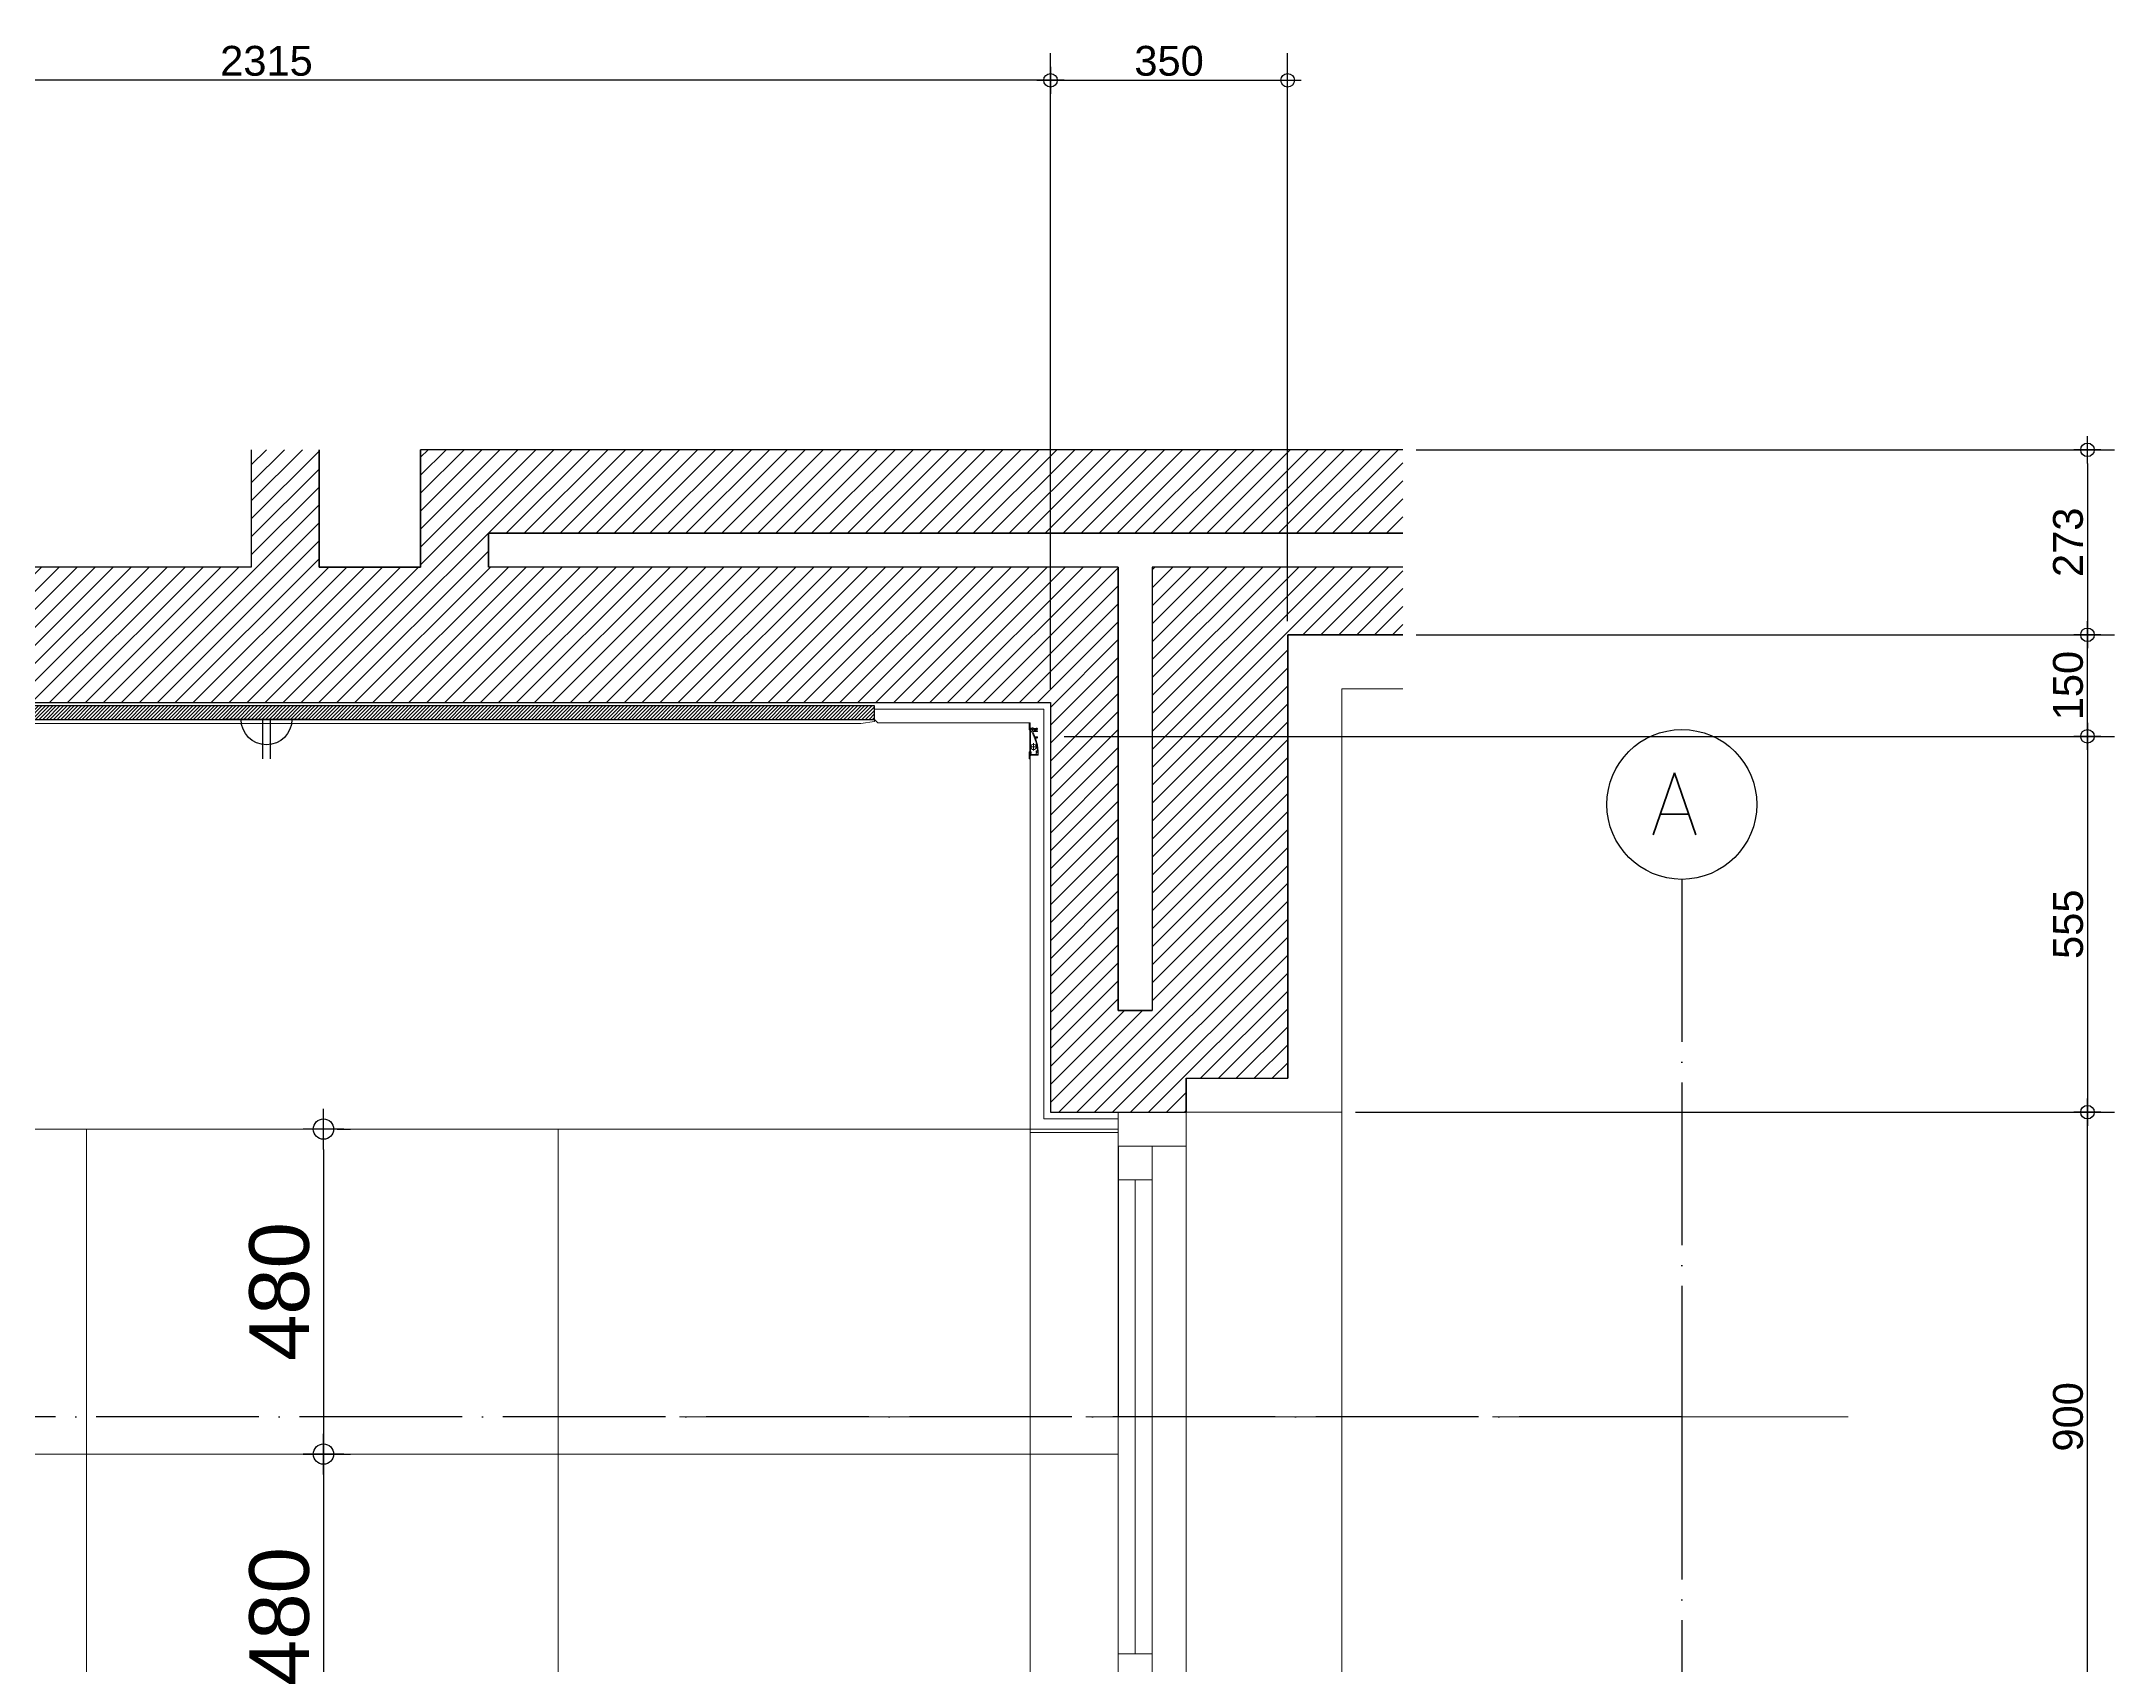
# Model space of a CAD drawing. Header units: inches. Extents: x 258415 to 640093, y 441672 to 945769.
# Drawn here: x 329600 to 332661, y 470292 to 472690 of the extents above; entities that cross this region are included whole.
import ezdxf

# ---------------------------------------------------------------- set-up
doc = ezdxf.new("R2010")
doc.units = ezdxf.units.IN
doc.header["$MEASUREMENT"] = 0
for name, pattern in [('ACAD_ISO04W100', [30, 24, -3, 0, -3]), ('CENTERX2', [4, 2.5, -0.5, 0.5, -0.5]), ('HIDDEN', [0.375, 0.25, -0.125])]:
    doc.linetypes.add(name, pattern=pattern)
for name, color, linetype in [('A-DIMESNION-1', 7, 'Continuous'), ('CQ centerline', 8, 'Continuous'), ('CQ Grg Gypsum', 41, 'Continuous'), ('CQ SPOT DETAIL DIMENSION', 9, 'Continuous'), ('CQ Wall plan', 3, 'Continuous'), ('CQ Wood Section', 60, 'Continuous'), ('ELECTRICAL', 10, 'Continuous'), ('grab bar', 7, 'Continuous'), ('Layer1', 1, 'Continuous'), ('LIGHT', 130, 'Continuous'), ('xref grd floor$2$CQ Wall hatch_CHB', 8, 'Continuous')]:
    doc.layers.add(name, color=color, linetype=linetype)
for name, color, linetype, lineweight in [('A-GLAZ', 134, 'Continuous', 18), ('CQ lighting plan', 7, 'Continuous', 0), ('CQ Marble', 6, 'Continuous', 0), ('CQ Mirror-Glass', 4, 'Continuous', 0), ('CQ plan and elev dimension', 252, 'Continuous', 35), ('CQ wooh hatch', 8, 'HIDDEN', 18), ('xref grd floor$0$A-WALL-TILE', 8, 'Continuous', 9)]:
    doc.layers.add(name, color=color, linetype=linetype, lineweight=lineweight)
doc.styles.get("Standard").update_dxf_attribs({"font": 'arial.ttf'})
doc.styles.add('STYL-CONCEPT', font='romans.shx')
doc.dimstyles.new('CQ Anno', dxfattribs={"dimscale": 40, "dimtxt": 2.2, "dimasz": 0.75, "dimexe": 1, "dimexo": 0.5, "dimgap": 0.5, "dimtad": 1, "dimrnd": 1, "dimdsep": 46, "dimtxsty": 'Standard', "dimblk": 'x-04-bw-gf-dim-50$0$DIM12', "dimcen": 0.0025, "dimdle": 0.5, "dimclrd": 8, "dimclre": 8, "dimclrt": 2, "dimazin": 2, "dimtfac": 1, "dimtix": 1, "dimtmove": 1, "dimatfit": 0, "dimfxl": 50, "dimtolj": 1, "dimtzin": 0, "dimlwd": -1, "dimarcsym": 1})

# ---------------------------------------------------------------- blocks, each defined once
blk = doc.blocks.new('ff-12 wall plan')
at = {"layer": 'xref grd floor$2$CQ Wall hatch_CHB'}
h = blk.add_hatch(dxfattribs=at)
h.set_pattern_fill('ANSI31,_O', color=8, scale=149.9999999999999)
h.set_pattern_definition([(45, (0, 0), (-13.25825214724776, 13.25825214724776), [])])
h.paths.add_polyline_path([(312955.4133405845, 471814.0932736812), (312955.4133405845, 471914.0942156951), (312585.4358877021, 471914.0942156953), (312585.4358877013, 471259.093990747), (312535.4358877023, 471259.0939907471), (312535.435911047, 471914.0942342794), (311605.4358853563, 471914.0942342795), (311605.4358872794, 471964.0942674257), (312955.4133405844, 471964.0942155048), (312955.4133405845, 472087.2704699613), (311505.4358853564, 472087.2704699612), (311505.4358853565, 471914.0937517811), (311355.4358853562, 471914.0937517806), (311355.4358853562, 472087.2704699612), (311255.4358853563, 472087.2704699612), (311255.4358791843, 471914.0942799), (309755.435885912, 471914.0943333614), (309755.435885912, 472087.2704699613), (309655.4358859119, 472087.2704699613), (309655.4358859119, 471914.0943369254), (308955.435885912, 471914.0937512308), (308955.4358859118, 472087.2704699613), (308755.4358859118, 472087.2704699612), (308755.4358858778, 470864.0942289773), (308955.4358859039, 470864.0942289772), (308955.4358859117, 471714.0922848401), (312435.4358877018, 471714.0922832547), (312435.435887702, 471109.0939907472), (312635.4525025151, 471109.0939907471), (312635.4525025152, 471159.0939907472), (312785.435887702, 471159.0939907471), (312785.435887702, 471814.0932736812)])
at = {"layer": 'A-GLAZ'}
for p, q in [((312585.4358858801, 471009.0939906851, -6.68060118483528e-06), (312535.4358858795, 471009.0939907006, -6.680478909656244e-06)), ((312560.4859836269, 471009.0939906934, -4.870855972453522e-06), (312560.4528005882, 470309.093990771, -6.187575819196926e-06)), ((312585.4528005884, 470309.0939907636, -6.187636956786444e-06), (312535.4528005882, 470309.0939907792, -6.187514681607409e-06))]:
    blk.add_line(p, q, dxfattribs=at)
for points, elevation in [([(312635.4525025152, 471109.093990748), (312535.4358876743, 471109.0939907476), (312535.4358876938, 470209.0939907469), (312635.452502535, 470209.0939907476)], -6.680963221490046e-06), ([(312635.4358877178, 471109.093990748), (312535.4358877019, 471109.0939907472), (312535.4358877027, 471059.0939907162), (312635.4358877186, 471059.0939907169)], -6.680708477465074e-06), ([(312585.4859836421, 471059.0939906857), (312535.4691173158, 471059.0939906854), (312535.4358877011, 470259.0939907473), (312585.4527540276, 470259.0939907474)], -6.680825964373489e-06)]:
    blk.add_lwpolyline(points, close=True, dxfattribs=dict(at, elevation=elevation))
at = {"layer": 'CQ centerline', "linetype": 'CENTERX2', "lineweight": 0, "ltscale": 150}
blk.add_line((313612.6502106964, 470659.0939907478, -6.680963221490046e-06), (311880.043754785, 470659.0939907478, -6.680963221490046e-06), dxfattribs=at)
at = {"layer": 'CQ Wall plan'}
for p, q in [((311255.4358853563, 472087.2704699612, -6.677025588355383e-06), (311255.4358853563, 471914.0942799, -6.67707748078275e-06)), ((312955.4133405845, 471964.0942155047, -6.806521488500495e-06), (311605.4358853564, 471964.0942674257, -6.677918424487151e-06)), ((311605.4358853563, 471964.0942674258, -6.677918424487151e-06), (311605.4358853564, 471914.0942674255, -6.677933407039704e-06)), ((311255.4358853564, 471914.0942799, -6.67707748078275e-06), (309755.435885912, 471914.0943333614, -6.673409225397168e-06)), ((312535.4358877021, 471914.0942342795, -6.680207725385344e-06), (311605.4358853563, 471914.0942674257, -6.677933407039704e-06)), ((312535.4358877021, 471914.0942342795, -6.680207725385344e-06), (312535.4358877021, 471259.0939907471, -6.680403996896754e-06)), ((312585.435887702, 471914.0942319778, -6.680330000565064e-06), (312585.4358877021, 471259.0939907471, -6.680526272075784e-06)), ((312955.4133405845, 471914.0942163646, -6.771664568486191e-06), (312585.435887702, 471914.0942319778, -6.680330000565064e-06)), ((312785.4358877019, 471814.0942673878, -6.680849066375681e-06), (312785.4358877021, 471159.0939907471, -6.681045337897012e-06)), ((312955.4133405845, 471814.0942080985, -6.681264746863095e-06), (312785.435887702, 471814.0942227707, -6.68084906638905e-06)), ((312785.4358856977, 471814.0932736813, -6.827500900271915e-06), (312955.4133405845, 471814.0932736815, -6.827916580746465e-06)), ((312435.4358877018, 471714.0942835006, -6.680023105222742e-06), (312435.435887702, 471109.093990747, -6.680204394196349e-06)), ((312535.4358877023, 471259.0939907471, -6.680403996896754e-06), (312585.4358877021, 471259.0939907471, -6.680526272075784e-06)), ((312635.4358877018, 471159.0939907472, -6.680678512359919e-06), (312635.4358877019, 471109.0939907471, -6.680693494912471e-06)), ((312635.4358877018, 471159.0939907472, -6.680678512359919e-06), (312785.435887702, 471159.0939907471, -6.681045337897012e-06)), ((312435.435887702, 471109.0939907472, -6.680204394196349e-06), (312635.4358877019, 471109.0939907471, -6.680693494912471e-06))]:
    blk.add_line(p, q, dxfattribs=at)
for points, elevation in [([(311255.4358853563, 472087.2704699612), (311255.4358791843, 471914.0942799), (309755.435885912, 471914.0943333614), (309755.435885912, 472087.2704699613)], -6.681258587563839e-06), ([(311355.4358853562, 472087.2704699612), (311355.4358853562, 471914.0937517806), (311505.4358853565, 471914.0937517806), (311505.4358853565, 472087.2704699612)], -6.677636964250536e-06), ([(312955.4133405845, 472087.2704699612), (311505.4358853564, 472087.2704699612), (311505.4358853565, 471914.0937517811), (311355.4358853562, 471914.0937517806), (311355.4358853562, 472087.2704699612)], -6.681258587563839e-06), ([(312955.4133405845, 471914.0942156952), (312585.4358877021, 471914.0942156953), (312585.4358877013, 471259.093990747), (312535.4358877023, 471259.0939907471), (312535.435911047, 471914.0942342794), (311605.4358853563, 471914.0942342795), (311605.4358872794, 471964.0942674257), (312955.4133405845, 471964.0942155048)], -6.681258587563839e-06), ([(310120.4359436043, 471714.0922843094), (312435.4358877018, 471714.0922832547), (312435.435887702, 471109.0939907472), (312635.4525025151, 471109.0939907471), (312635.4525025152, 471159.0939907472), (312785.435887702, 471159.0939907471), (312785.435887702, 471814.0932736812), (312955.4133405845, 471814.0932736812)], -6.681258587563839e-06)]:
    blk.add_lwpolyline(points, dxfattribs=dict(at, elevation=elevation))
at = {"layer": 'xref grd floor$0$A-WALL-TILE'}
for p, q in [((312865.435887702, 471734.0932736813, -6.68106867904385e-06), (312865.4358877023, 469454.0942296784, -6.681751883154096e-06)), ((312865.435887702, 471734.0932736813, -6.68106867904385e-06), (312955.4133405845, 471734.0932736815, -6.712706239491733e-06)), ((312635.4358877018, 471109.0939907471, -6.680693494912471e-06), (312865.4358877021, 471109.0939907471, -6.681255960736013e-06))]:
    blk.add_line(p, q, dxfattribs=at)
blk = doc.blocks.new('ff-12 section line')
at = {"layer": 'Layer1', "linetype": 'ACAD_ISO04W100', "ltscale": 10}
for p, q in [((303553.9087405421, 469676.3150587284, -0.0005141188175031713), (303553.9087405423, 468882.5180740525, -1.089254232534787e-05)), ((303553.9087405422, 468882.5180740571, -1.089254232471101e-05), (298223.1545846518, 468882.5180741245, -1.089254232494024e-05)), ((303553.9087405422, 468882.5180740514, -1.089254232469188e-05), (303553.9087405422, 468088.7210893752, 0.0004923337328531313))]:
    blk.add_line(p, q, dxfattribs=at)
at = {"layer": 'Layer1'}
blk.add_circle((303553.9087405421, 469786.9493254305, -0.0005141188175030827), 110.6342667023192, dxfattribs=at)
at = {"layer": 'Layer1', "style": 'STYL-CONCEPT'}
blk.add_text('A', height=91.39421875169002, dxfattribs=at).set_placement((303507.8332899099, 469742.285628472, -0.0005141188175030827))
blk = doc.blocks.new('ff-12 marble')
at = {"layer": 'CQ Marble'}
for p, q in [((312175.4358877018, 471704.0925073653, -6.681258587563839e-06), (312175.4358877018, 471689.0925073653, -6.681258587563839e-06)), ((312175.4358877018, 471689.0925073653, -6.681258587563839e-06), (312180.4358877018, 471684.0925073653, -6.681258587563839e-06)), ((312535.4358876743, 471099.0939907472, -6.681258587563839e-06), (312535.4358876743, 471079.0939907472, -6.681258587563839e-06)), ((312405.4358877016, 471079.0939907472, -6.681258587563839e-06), (312405.4358877019, 470239.0939907472, -6.680718630500284e-06))]:
    blk.add_line(p, q, dxfattribs=at)
at = {"layer": 'CQ Marble', "elevation": -6.681258587563839e-06}
for points in [[(312175.4358877018, 471704.0925073653), (312425.4358877018, 471704.0922918743), (312425.4358877016, 471099.0939907472), (312535.4358876743, 471099.0939907472)], [(312180.4358920116, 471684.0925030555), (312405.4358877018, 471684.0923091136), (312405.4358877016, 471079.0939907472), (312535.4358876743, 471079.0939907472)]]:
    blk.add_lwpolyline(points, dxfattribs=at)
blk = doc.blocks.new('atenalux street W1')
at = {"layer": 'LIGHT'}
h = blk.add_hatch(color=256, dxfattribs=at)
h.dxf.hatch_style = 1
edge = h.paths.add_edge_path()
edge.add_line((189311.544361494, -45178.70249296247), (189311.544361494, -45177.78030837011))
edge.add_line((189311.544361494, -45177.78030837011), (189310.5216382604, -45177.76164346467))
edge.add_arc((189310.570096797, -45177.16644036571), 0.5971724698803613, 94.65447739648891, 265.3455226035111, ccw=False)
edge.add_line((189310.5216382604, -45176.57123726674), (189311.544361494, -45176.57123726674))
edge.add_arc((189346.3096220456, -45230.52713333402), 64.18615163446958, 93.40311122150018, 122.79479146538421, ccw=False)
edge.add_line((189342.4994949228, -45166.45416717082), (189342.4994949228, -45168.08423558809))
edge.add_line((189342.4994949228, -45168.08423558809), (189344.0140486006, -45168.08423558809))
edge.add_line((189344.0140486006, -45168.08423558809), (189344.0140486006, -45166.87378189909))
edge.add_line((189344.0140486006, -45166.87378189909), (189345.2498391743, -45166.87378189909))
edge.add_line((189345.2498391743, -45166.87378189909), (189345.2498391743, -45168.08423558809))
edge.add_line((189345.2498391743, -45168.08423558809), (189347.2498391744, -45168.08423558804))
edge.add_line((189347.2498391744, -45168.08423558804), (189347.2498391744, -45166.87378189909))
edge.add_line((189347.2498391744, -45166.87378189909), (189348.1386771973, -45166.87378189909))
edge.add_line((189348.1386771973, -45166.87378189909), (189348.1386771973, -45177.09661979308))
edge.add_arc((189347.2935100805, -45177.09661979308), 0.8451671167567838, -180, 0, ccw=False)
edge.add_line((189346.4483429638, -45177.09661979308), (189346.4483429638, -45175.40640890249))
edge.add_line((189346.4483429638, -45175.40640890249), (189343.8187368719, -45175.40640890249))
edge.add_line((189343.8187368719, -45175.40640890249), (189343.818736872, -45176.57123726674))
edge.add_line((189343.818736872, -45176.57123726674), (189344.8414601055, -45176.57123726674))
edge.add_arc((189344.7972173665, -45177.16644036571), 0.596845163316831, -85.74889826573792, 85.74889826573792, ccw=False)
edge.add_line((189344.8414601055, -45177.76164346467), (189343.8187368719, -45177.76164346467))
edge.add_line((189343.8187368719, -45177.76164346467), (189343.8187368719, -45178.70249296247))
edge.add_line((189343.8187368719, -45178.70249296247), (189354.1815491829, -45178.70249296244))
edge.add_line((189354.1815491829, -45178.70249296244), (189354.1815491829, -45176.8947622962))
edge.add_line((189354.1815491829, -45176.8947622962), (189349.7544378615, -45176.89476229623))
edge.add_arc((189349.8646449506, -45176.2487326448), 0.6553624287413357, 180.7626765499996, 260.31902611595547, ccw=False)
edge.add_line((189349.2093405823, -45176.25745605864), (189349.2093405823, -45165.20249296246))
edge.add_line((189349.2093405823, -45165.20249296246), (189342.9913253668, -45165.20249296246))
edge.add_arc((189348.1008278033, -45237.0413021186), 72.02028544876345, 94.06828525702979, 108.6456811655841)
edge.add_arc((189322.2692895201, -45157.21580451013), 11.92015417419807, 274.75657119411545, 283.6131212538516, ccw=False)
edge.add_arc((189323.2460358859, -45168.43080352077), 0.664205240283495, 103.9858648051, 271.0095475196818, ccw=False)
edge.add_arc((189322.9148293984, -45167.07218293211), 0.7342194272356116, 283.4421902823797, 436.5578097176204)
edge.add_line((189323.0855090958, -45166.35807747196), (189321.8053294926, -45166.35807747196))
edge.add_line((189321.8053294926, -45166.35807747196), (189321.7185538104, -45170.01110056326))
edge.add_arc((189349.0640864349, -45240.60192101306), 75.70232550121848, 111.1754141484294, 117.0489561995768)
edge.add_arc((189314.5290669177, -45172.79738259274), 0.3979560864587856, 182.0035554219123, 285.93566567143563, ccw=False)
edge.add_line((189314.131354118, -45172.81129573949), (189314.131354118, -45166.21567115559))
edge.add_line((189314.131354118, -45166.21567115559), (189312.9221969616, -45166.21567115559))
edge.add_line((189312.9221969616, -45166.21567115559), (189312.9221969617, -45173.39474686085))
edge.add_line((189312.9221969617, -45173.39474686085), (189311.744999906, -45173.39474686082))
edge.add_arc((189311.7645455358, -45172.43558165922), 0.9593643289220275, 176.0124862120145, 268.8326024350229, ccw=False)
edge.add_line((189310.8075036089, -45172.36886834887), (189310.8075036088, -45171.33398759527))
edge.add_line((189310.8075036088, -45171.33398759527), (189311.3075036087, -45171.33398759527))
edge.add_line((189311.3075036087, -45171.33398759527), (189311.3075036087, -45170.83398759528))
edge.add_line((189311.3075036087, -45170.83398759528), (189310.8075036088, -45170.83398759528))
edge.add_line((189310.8075036088, -45170.83398759528), (189310.8075036088, -45170.33398759528))
edge.add_line((189310.8075036088, -45170.33398759528), (189311.3075036087, -45170.33398759528))
edge.add_line((189311.3075036087, -45170.33398759528), (189311.3075036087, -45169.8339875953))
edge.add_line((189311.3075036087, -45169.8339875953), (189310.8075036088, -45169.8339875953))
edge.add_line((189310.8075036088, -45169.8339875953), (189310.8075036088, -45169.3339875953))
edge.add_line((189310.8075036088, -45169.3339875953), (189311.3075036087, -45169.3339875953))
edge.add_line((189311.3075036087, -45169.3339875953), (189311.3075036087, -45168.83398759528))
edge.add_line((189311.3075036087, -45168.83398759528), (189310.8075036088, -45168.83398759528))
edge.add_line((189310.8075036088, -45168.83398759528), (189310.8075036088, -45168.33398759528))
edge.add_line((189310.8075036088, -45168.33398759528), (189311.3075036087, -45168.33398759528))
edge.add_line((189311.3075036087, -45168.33398759528), (189311.3075036087, -45167.83398759528))
edge.add_line((189311.3075036087, -45167.83398759528), (189310.8075036088, -45167.83398759528))
edge.add_line((189310.8075036088, -45167.83398759528), (189310.9442218188, -45166.21567115559))
edge.add_line((189310.9442218188, -45166.21567115559), (189309.7492691518, -45166.21567115559))
edge.add_line((189309.7492691518, -45166.21567115559), (189309.7492691518, -45166.79359193459))
edge.add_arc((189309.7600148737, -45167.40322789511), 0.6097306576607903, 91.00981700818687, 185.0814664245991)
edge.add_arc((189309.7121701708, -45167.45337831057), 0.5595028506178757, 180.3947439302755, 273.8019032641388)
edge.add_line((189309.7492691518, -45168.01164984435), (189309.7492691518, -45172.36886834887))
edge.add_line((189309.7492691518, -45172.36886834887), (189308.6075833197, -45172.36886834887))
edge.add_line((189308.6075833197, -45172.36886834887), (189308.6075833197, -45173.99064125259))
edge.add_line((189308.6075833197, -45173.99064125259), (189310.3813689281, -45173.99064125259))
edge.add_arc((189310.3813689281, -45174.62144593061), 0.6308046780177392, -90, 90, ccw=False)
edge.add_line((189310.3813689281, -45175.25225060863), (189308.8632641281, -45175.25225060863))
edge.add_line((189308.8632641281, -45175.25225060863), (189308.8632641281, -45176.89476229623))
edge.add_line((189308.8632641281, -45176.89476229623), (189301.1815491829, -45176.89476229622))
edge.add_line((189301.1815491829, -45176.89476229622), (189301.181549183, -45178.70249296247))
edge.add_line((189301.181549183, -45178.70249296247), (189311.544361494, -45178.70249296247))
at = {"layer": 'LIGHT', "lineweight": 0}
for p, q in [((189336.7727299246, -45166.71541723591), (189336.7727299246, -45177.41334989107)), ((189342.1507008898, -45172.09338820106), (189331.4527682346, -45172.09338820106))]:
    blk.add_line(p, q, dxfattribs=at)
blk.add_lwpolyline([(189311.544361494, -45178.70249296247), (189311.544361494, -45177.78030837011), (189310.5216382604, -45177.76164346467, -0.9218936095416584), (189310.5216382604, -45176.57123726674), (189311.544361494, -45176.57123726674, -0.1289531336027979), (189342.4994949228, -45166.45416717082), (189342.4994949228, -45168.08423558809), (189344.0140486006, -45168.08423558809), (189344.0140486006, -45166.87378189909), (189345.2498391743, -45166.87378189909), (189345.2498391743, -45168.08423558809), (189347.2498391744, -45168.08423558804), (189347.2498391744, -45166.87378189909), (189348.1386771973, -45166.87378189909), (189348.1386771973, -45177.09661979308, -1), (189346.4483429638, -45177.09661979308), (189346.4483429638, -45175.40640890249), (189343.8187368719, -45175.40640890249), (189343.818736872, -45176.57123726674), (189344.8414601055, -45176.57123726674, -0.9284266584803949), (189344.8414601055, -45177.76164346467), (189343.8187368719, -45177.76164346467), (189343.8187368719, -45178.70249296247), (189354.1815491829, -45178.70249296244), (189354.1815491829, -45176.8947622962), (189349.7544378615, -45176.89476229623, -0.3617795423175579), (189349.2093405823, -45176.25745605864), (189349.2093405823, -45165.20249296246), (189342.9913253668, -45165.20249296246, 0.0636918047558478), (189325.0748729697, -45168.80108728805, -0.0386632376615566), (189323.257738529, -45169.09490565852, -0.8927197955759222), (189323.0855090958, -45167.78628839226, 0.7891547695146983), (189323.0855090958, -45166.35807747196), (189321.8053294926, -45166.35807747196), (189321.7185538104, -45170.01110056326, 0.0256337742430223), (189314.6383288787, -45173.18004546086, -0.4873659497000562), (189314.131354118, -45172.81129573949), (189314.131354118, -45166.21567115559), (189312.9221969616, -45166.21567115559), (189312.9221969617, -45173.39474686085), (189311.744999906, -45173.39474686082, -0.4287044488086413), (189310.8075036089, -45172.36886834887), (189310.8075036088, -45171.33398759527), (189311.3075036087, -45171.33398759527), (189311.3075036087, -45170.83398759528), (189310.8075036088, -45170.83398759528), (189310.8075036088, -45170.33398759528), (189311.3075036087, -45170.33398759528), (189311.3075036087, -45169.8339875953), (189310.8075036088, -45169.8339875953), (189310.8075036088, -45169.3339875953), (189311.3075036087, -45169.3339875953), (189311.3075036087, -45168.83398759528), (189310.8075036088, -45168.83398759528), (189310.8075036088, -45168.33398759528), (189311.3075036087, -45168.33398759528), (189311.3075036087, -45167.83398759528), (189310.8075036088, -45167.83398759528), (189310.9442218188, -45166.21567115559), (189309.7492691518, -45166.21567115559), (189309.7492691518, -45166.79359193459, 0.4351841613803261), (189309.1526805989, -45167.45723302045, 0.4317400117479343), (189309.7492691518, -45168.01164984435), (189309.7492691518, -45172.36886834887), (189308.6075833197, -45172.36886834887), (189308.6075833197, -45173.99064125259), (189310.3813689281, -45173.99064125259, -0.9999999999999998), (189310.3813689281, -45175.25225060863), (189308.8632641281, -45175.25225060863), (189308.8632641281, -45176.89476229623), (189301.1815491829, -45176.89476229622), (189301.181549183, -45178.70249296247), (189311.544361494, -45178.70249296247)], format="xyb", dxfattribs=at)
blk.add_lwpolyline([(189310.7577878961, -45176.7779338134), (189344.6053104699, -45176.7779338134), (189344.6053104699, -45177.76164346467), (189310.7577878961, -45177.76164346467)], close=True, dxfattribs=at)
blk.add_circle((189336.7727299246, -45172.06438356351), 4, dxfattribs=at)
blk = doc.blocks.new('2 gong outlet')
at = {"layer": 'ELECTRICAL'}
for p, q in [((-27969.8978830835, 39017.18083307258), (-27969.8978830835, 39133.47163019467)), ((-27946.54538481263, 39017.18083307258), (-27946.54538481263, 39133.47163019467)), ((-27832.77863966295, 39017.18083307258), (-28082.77863966295, 39017.18083307258))]:
    blk.add_line(p, q, dxfattribs=at)
blk.add_arc((-27957.77863966296, 39017.18083307258), 75, 0, 180, dxfattribs=at)
blk = doc.blocks.new('vanity mirror ff-12')
at = {"layer": 'CQ wooh hatch', "linetype": 'ByBlock'}
h = blk.add_hatch(dxfattribs=at)
h.set_pattern_fill('ANSI31', color=256, scale=30, angle=-180)
h.set_pattern_definition([(225, (-192844.6069241861, 907538.2089795426), (2.651650429449553, -2.651650429449554), [])])
h.paths.add_polyline_path([(312175.4358877018, 471689.0925073654), (312175.4358877018, 471709.0925073655), (310380.4359414254, 471709.0925073656), (310380.4359414254, 471689.0925073654)])
at = {"layer": 'CQ Mirror-Glass', "elevation": -6.681258587563839e-06}
blk.add_lwpolyline([(311549.5650922137, 471683.0925073654), (312155.4135128601, 471683.0925073654, 0.037239687188083), (312155.4580149958, 471683.0958264595), (312175.4358877018, 471686.0925073653), (312175.4358877018, 471689.0925073654), (311549.5650922137, 471689.0925073654), (310380.3714226058, 471689.0925073655), (310380.3714226058, 471686.0925073654), (310400.3492953116, 471683.0958264595, 0.037239687188083), (310400.3937974473, 471683.0925073655)], format="xyb", close=True, dxfattribs=at)
at = {"layer": 'CQ Wood Section', "elevation": -6.681258587563839e-06}
blk.add_lwpolyline([(312175.4358877018, 471689.0925073654), (312175.4358877018, 471709.0925073655), (310380.3632658736, 471709.0925073656), (310380.3632658736, 471689.0925073652)], close=True, dxfattribs=at)
blk = doc.blocks.new('x-04-bw-gf-dim-50$0$DIM12')
at = {"color": 8}
blk.add_line((-0.9999999999999998, 0), (0.9999999999999999, -4.440892098500626e-16), dxfattribs=at)
blk.add_line((0, -1), (0, 0.9999999999999996))
blk.add_circle((0, -2.220446049250313e-16), 0.5)
blk = doc.blocks.new('*D1078')
at = {"layer": 'A-DIMESNION-1', "color": 8, "lineweight": -2, "ltscale": 0.05, "transparency": 16777216}
for p, q in [((328774.8430662283, 471734.0920808425), (328774.8430662283, 472672.9997965331)), ((331089.8430103257, 471734.0920797878), (331089.8430103257, 472672.9997965331))]:
    blk.add_line(p, q, dxfattribs=at)
at = {"layer": 'A-DIMESNION-1', "color": 8, "ltscale": 0.05, "transparency": 16777216}
blk.add_line((331069.8430103257, 472632.9997965331), (328794.8430662283, 472632.9997965331), dxfattribs=at)
at = {"layer": 'Defpoints', "color": 0, "linetype": 'Continuous', "ltscale": 0.05, "transparency": 16777216}
for p in [(328774.8430662283, 472632.9997965331), (328774.8430662283, 471714.0920808425, -6.680982595342309e-06), (331089.8430103257, 471714.0920797878, -6.680982595342309e-06)]:
    blk.add_point(p, dxfattribs=at)
at = {"layer": 'A-DIMESNION-1', "color": 8, "linetype": 'Continuous', "ltscale": 0.05, "transparency": 16777216, "xscale": 20, "yscale": 20, "zscale": 20, "rotation": 180}
blk.add_blockref('x-04-bw-gf-dim-50$0$DIM12', (328774.8430662283, 472632.9997965331), dxfattribs=at)
at = {"layer": 'A-DIMESNION-1', "color": 8, "linetype": 'Continuous', "ltscale": 0.05, "transparency": 16777216, "xscale": 20, "yscale": 20, "zscale": 20}
blk.add_blockref('x-04-bw-gf-dim-50$0$DIM12', (331089.8430103257, 472632.9997965331), dxfattribs=at)
at = {"layer": 'A-DIMESNION-1', "color": 2, "linetype": 'Continuous', "ltscale": 0.05, "transparency": 16777216, "insert": (329932.343038277, 472661.4800148141), "char_height": 44, "attachment_point": 5}
blk.add_mtext('\\A1;2315', dxfattribs=at)
blk = doc.blocks.new('*D1088')
at = {"layer": 'A-DIMESNION-1', "color": 8, "lineweight": -2, "ltscale": 0.05, "transparency": 16777216}
for p, q in [((331089.8430103257, 471734.0920797878), (331089.8430103257, 472672.9997965331)), ((331439.8430083217, 471834.0930702144), (331439.8430083217, 472672.9997965331))]:
    blk.add_line(p, q, dxfattribs=at)
at = {"layer": 'A-DIMESNION-1', "color": 8, "ltscale": 0.05, "transparency": 16777216}
blk.add_line((331109.8430103257, 472632.9997965331), (331419.8430083217, 472632.9997965331), dxfattribs=at)
at = {"layer": 'Defpoints', "color": 0, "linetype": 'Continuous', "ltscale": 0.05, "transparency": 16777216}
for p in [(331439.8430083217, 472632.9997965331), (331439.8430083217, 471814.0930702144, -6.827224908050386e-06), (331089.8430103257, 471714.0920797878, -6.680982595342309e-06)]:
    blk.add_point(p, dxfattribs=at)
at = {"layer": 'A-DIMESNION-1', "color": 8, "linetype": 'Continuous', "ltscale": 0.05, "transparency": 16777216, "xscale": 20, "yscale": 20, "zscale": 20, "rotation": 180}
blk.add_blockref('x-04-bw-gf-dim-50$0$DIM12', (331089.8430103257, 472632.9997965331), dxfattribs=at)
at = {"layer": 'A-DIMESNION-1', "color": 8, "linetype": 'Continuous', "ltscale": 0.05, "transparency": 16777216, "xscale": 20, "yscale": 20, "zscale": 20}
blk.add_blockref('x-04-bw-gf-dim-50$0$DIM12', (331439.8430083217, 472632.9997965331), dxfattribs=at)
at = {"layer": 'A-DIMESNION-1', "color": 2, "linetype": 'Continuous', "ltscale": 0.05, "transparency": 16777216, "insert": (331264.8430093237, 472661.4800148141), "char_height": 44, "attachment_point": 5}
blk.add_mtext('\\A1;350', dxfattribs=at)
blk = doc.blocks.new('*D1093')
at = {"layer": 'A-DIMESNION-1', "color": 8, "lineweight": -2, "ltscale": 0.05, "transparency": 16777216}
for p, q in [((331629.8204632086, 472087.2702664945), (332660.5893911467, 472087.2702664945)), ((331629.8204396283, 471814.0940046318), (332660.5893911467, 471814.0940046318))]:
    blk.add_line(p, q, dxfattribs=at)
at = {"layer": 'A-DIMESNION-1', "color": 8, "ltscale": 0.05, "transparency": 16777216}
blk.add_line((332620.5893911467, 472067.2702664945), (332620.5893911467, 471834.0940046318), dxfattribs=at)
at = {"layer": 'Defpoints', "color": 0, "linetype": 'Continuous', "ltscale": 0.05, "transparency": 16777216}
for p in [(331609.8204632086, 472087.2702664945, -6.680982595342309e-06), (331609.8204396283, 471814.0940046318, -6.680988754583899e-06), (332620.5893911467, 471814.0940046318)]:
    blk.add_point(p, dxfattribs=at)
at = {"layer": 'A-DIMESNION-1', "color": 8, "linetype": 'Continuous', "ltscale": 0.05, "transparency": 16777216, "xscale": 20, "yscale": 20, "zscale": 20}
for p, rotation in [((332620.5893911467, 472087.2702664945), 90), ((332620.5893911467, 471814.0940046318), 270)]:
    blk.add_blockref('x-04-bw-gf-dim-50$0$DIM12', p, dxfattribs=dict(at, rotation=rotation))
at = {"layer": 'A-DIMESNION-1', "color": 2, "linetype": 'Continuous', "ltscale": 0.05, "transparency": 16777216, "insert": (332592.1091728657, 471950.682135563), "char_height": 44, "attachment_point": 5, "rotation": 90}
blk.add_mtext('\\A1;273', dxfattribs=at)
blk = doc.blocks.new('*D1098')
at = {"layer": 'A-DIMESNION-1', "color": 8, "lineweight": -2, "ltscale": 0.05, "transparency": 16777216}
for p, q in [((331629.8204396283, 471814.0940046318), (332660.5893911467, 471814.0940046318)), ((331109.9141213874, 471664.0922832552), (332660.5893911467, 471664.0922832552))]:
    blk.add_line(p, q, dxfattribs=at)
at = {"layer": 'A-DIMESNION-1', "color": 8, "ltscale": 0.05, "transparency": 16777216}
blk.add_line((332620.5893911467, 471684.0922832552), (332620.5893911467, 471794.0940046318), dxfattribs=at)
at = {"layer": 'Defpoints', "color": 0, "linetype": 'Continuous', "ltscale": 0.05, "transparency": 16777216}
for p in [(331609.8204396283, 471814.0940046318, -6.680988754583899e-06), (332620.5893911467, 471814.0940046318), (331089.9141213874, 471664.0922832552, -6.681258587563839e-06)]:
    blk.add_point(p, dxfattribs=at)
at = {"layer": 'A-DIMESNION-1', "color": 8, "linetype": 'Continuous', "ltscale": 0.05, "transparency": 16777216, "xscale": 20, "yscale": 20, "zscale": 20}
for p, rotation in [((332620.5893911467, 471814.0940046318), 90), ((332620.5893911467, 471664.0922832552), 270)]:
    blk.add_blockref('x-04-bw-gf-dim-50$0$DIM12', p, dxfattribs=dict(at, rotation=rotation))
at = {"layer": 'A-DIMESNION-1', "color": 2, "linetype": 'Continuous', "ltscale": 0.05, "transparency": 16777216, "insert": (332592.1241796871, 471739.0931439433), "char_height": 44, "attachment_point": 5, "rotation": 90}
blk.add_mtext('\\A1;150', dxfattribs=at)
blk = doc.blocks.new('*D1103')
at = {"layer": 'A-DIMESNION-1', "color": 8, "lineweight": -2, "ltscale": 0.05, "transparency": 16777216}
for p, q in [((331109.9141213874, 471664.0922832552), (332660.5893911467, 471664.0922832552)), ((331539.8430103262, 471109.0937872804), (332660.5893911467, 471109.0937872804))]:
    blk.add_line(p, q, dxfattribs=at)
at = {"layer": 'A-DIMESNION-1', "color": 8, "ltscale": 0.05, "transparency": 16777216}
blk.add_line((332620.5893911467, 471644.0922832552), (332620.5893911467, 471129.0937872804), dxfattribs=at)
at = {"layer": 'Defpoints', "color": 0, "linetype": 'Continuous', "ltscale": 0.05, "transparency": 16777216}
for p in [(331089.9141213874, 471664.0922832552, -6.681258587563839e-06), (331519.8430103262, 471109.0937872804, -6.680979968514444e-06), (332620.5893911467, 471109.0937872804)]:
    blk.add_point(p, dxfattribs=at)
at = {"layer": 'A-DIMESNION-1', "color": 8, "linetype": 'Continuous', "ltscale": 0.05, "transparency": 16777216, "xscale": 20, "yscale": 20, "zscale": 20}
for p, rotation in [((332620.5893911467, 471664.0922832552), 90), ((332620.5893911467, 471109.0937872804), 270)]:
    blk.add_blockref('x-04-bw-gf-dim-50$0$DIM12', p, dxfattribs=dict(at, rotation=rotation))
at = {"layer": 'A-DIMESNION-1', "color": 2, "linetype": 'Continuous', "ltscale": 0.05, "transparency": 16777216, "insert": (332592.2142206148, 471386.5930352677), "char_height": 44, "attachment_point": 5, "rotation": 90}
blk.add_mtext('\\A1;555', dxfattribs=at)
blk = doc.blocks.new('*D1113')
at = {"layer": 'A-DIMESNION-1', "color": 8, "lineweight": -2, "ltscale": 0.05, "transparency": 16777216}
for p, q in [((331539.8430103262, 471109.0937872804), (332660.5893911467, 471109.0937872804)), ((331539.8430103263, 470209.0937872805), (332660.5893911467, 470209.0937872805))]:
    blk.add_line(p, q, dxfattribs=at)
at = {"layer": 'A-DIMESNION-1', "color": 8, "ltscale": 0.05, "transparency": 16777216}
blk.add_line((332620.5893911467, 470229.0937872805), (332620.5893911467, 471089.0937872804), dxfattribs=at)
at = {"layer": 'Defpoints', "color": 0, "linetype": 'Continuous', "ltscale": 0.05, "transparency": 16777216}
for p in [(331519.8430103262, 471109.0937872804, -6.680979968514444e-06), (332620.5893911467, 471109.0937872804), (331519.8430103263, 470209.0937872805, -6.681249654460426e-06)]:
    blk.add_point(p, dxfattribs=at)
at = {"layer": 'A-DIMESNION-1', "color": 8, "linetype": 'Continuous', "ltscale": 0.05, "transparency": 16777216, "xscale": 20, "yscale": 20, "zscale": 20}
for p, rotation in [((332620.5893911467, 471109.0937872804), 90), ((332620.5893911467, 470209.0937872805), 270)]:
    blk.add_blockref('x-04-bw-gf-dim-50$0$DIM12', p, dxfattribs=dict(at, rotation=rotation))
at = {"layer": 'A-DIMESNION-1', "color": 2, "linetype": 'Continuous', "ltscale": 0.05, "transparency": 16777216, "insert": (332592.1241796871, 470659.0937872803), "char_height": 44, "attachment_point": 5, "rotation": 90}
blk.add_mtext('\\A1;900', dxfattribs=at)
blk = doc.blocks.new('FF12 MARBLE FLOOR CALACATA')
at = {"layer": 'CQ Marble'}
for p, q in [((350736.0149644708, 467944.110546055, -6.681258587563839e-06), (350736.0149644025, 471084.0942835453, -6.681258587563839e-06)), ((351432.7382101696, 467944.1105460702, -6.681258587563839e-06), (351432.7382101014, 471084.0942835605, -6.681258587563839e-06)), ((348709.4614540935, 470604.0942835013, -6.681258587563839e-06), (352259.4614558564, 470604.0942835024, -6.681261923960054e-06))]:
    blk.add_line(p, q, dxfattribs=at)
at = {"layer": 'CQ Marble', "elevation": -6.681258587563839e-06}
blk.add_lwpolyline([(348709.4614540933, 471084.0942835013), (352259.4614558564, 471084.0942835785), (352259.4614558564, 470239.0939907473), (352129.4614559063, 470239.0939908454), (352129.4614559049, 467944.1105460408), (350736.0149644343, 467944.1105460994), (350736.0149644338, 469644.0942835019), (348709.4615014619, 469644.0939279642), (348709.4615014614, 471084.0942835013)], dxfattribs=at)
blk = doc.blocks.new('*D1139')
at = {"layer": 'CQ SPOT DETAIL DIMENSION', "color": 8, "lineweight": -2, "transparency": 16777216}
for p, q in [((330036.5239049712, 471084.0942835025), (330056.5239049715, 471084.0942835025)), ((330036.5239049714, 470604.0942839422), (330056.5239049715, 470604.0942839422))]:
    blk.add_line(p, q, dxfattribs=at)
at = {"layer": 'CQ SPOT DETAIL DIMENSION', "color": 8, "transparency": 16777216}
blk.add_line((330016.5239049715, 471054.0942835025), (330016.5239049715, 470634.0942839422), dxfattribs=at)
at = {"layer": 'Defpoints', "color": 0, "transparency": 16777216}
for p in [(330016.5239049712, 471084.0942835025, -6.681260821172822e-06), (330016.5239049714, 470604.0942839422, -6.680718959493643e-06), (330016.5239049715, 470604.0942839422)]:
    blk.add_point(p, dxfattribs=at)
at = {"layer": 'CQ SPOT DETAIL DIMENSION', "color": 8, "transparency": 16777216, "xscale": 30, "yscale": 30, "zscale": 30}
for p, rotation in [((330016.5239049715, 471084.0942835025), 90), ((330016.5239049715, 470604.0942839422), 270)]:
    blk.add_blockref('x-04-bw-gf-dim-50$0$DIM12', p, dxfattribs=dict(at, rotation=rotation))
at = {"layer": 'CQ SPOT DETAIL DIMENSION', "color": 2, "transparency": 16777216, "insert": (329951.593482052, 470844.0942837222), "char_height": 88, "attachment_point": 5, "rotation": 90}
blk.add_mtext('\\A1;480', dxfattribs=at)
blk = doc.blocks.new('*D1140')
at = {"layer": 'CQ SPOT DETAIL DIMENSION', "color": 8, "lineweight": -2, "transparency": 16777216}
for p, q in [((330036.5239049714, 470604.0942839421), (330056.5239049715, 470604.0942839421)), ((329996.5239049715, 470124.0942839421), (329976.5239049715, 470124.0942839421))]:
    blk.add_line(p, q, dxfattribs=at)
at = {"layer": 'CQ SPOT DETAIL DIMENSION', "color": 8, "transparency": 16777216}
blk.add_line((330016.5239049715, 470574.0942839421), (330016.5239049715, 470154.0942839421), dxfattribs=at)
at = {"layer": 'Defpoints', "color": 0, "transparency": 16777216}
for p in [(330016.5239049714, 470604.0942839421, -6.680718959493645e-06), (330016.5239049715, 470124.0942839421, -6.680718959493644e-06), (330016.5239049715, 470124.0942839421)]:
    blk.add_point(p, dxfattribs=at)
at = {"layer": 'CQ SPOT DETAIL DIMENSION', "color": 8, "transparency": 16777216, "xscale": 30, "yscale": 30, "zscale": 30}
for p, rotation in [((330016.5239049715, 470604.0942839421), 90), ((330016.5239049715, 470124.0942839421), 270)]:
    blk.add_blockref('x-04-bw-gf-dim-50$0$DIM12', p, dxfattribs=dict(at, rotation=rotation))
at = {"layer": 'CQ SPOT DETAIL DIMENSION', "color": 2, "transparency": 16777216, "insert": (329951.593482052, 470364.0942839419), "char_height": 88, "attachment_point": 5, "rotation": 90}
blk.add_mtext('\\A1;480', dxfattribs=at)

msp = doc.modelspace()

# ---------------------------------------------------------------- linework, layer by layer
at = {"layer": 'CQ Marble'}
msp.add_line((327639.9141195972, 471084.0942835016, -6.681258587563839e-06), (331059.9141213871, 471084.0942835026, -6.681261801782164e-06), dxfattribs=at)

# ---------------------------------------------------------------- block references
at = {"layer": 'CQ Grg Gypsum'}
msp.add_blockref('ff-12 marble', (18654.47823368548, 2.328306436538696e-10), dxfattribs=at)
at = {"layer": 'CQ lighting plan', "color": 6, "rotation": 270.0000000000001}
msp.add_blockref('atenalux street W1', (376236.8088836834, 660985.259468087, -6.022677812321408e-06), dxfattribs=at)
at = {"layer": 'CQ plan and elev dimension'}
msp.add_blockref('ff-12 section line', (28467.89771461493, 1776.575916690927, 4.211579103220965e-06), dxfattribs=at)
at = {"layer": 'CQ SPOT DETAIL DIMENSION'}
msp.add_blockref('FF12 MARBLE FLOOR CALACATA', (-21069.54733442405, 4.398170858621597e-07), dxfattribs=at)
at = {"layer": 'CQ Wall plan'}
msp.add_blockref('ff-12 wall plan', (18654.47823368548, 2.328306436538696e-10), dxfattribs=at)
at = {"layer": 'ELECTRICAL', "xscale": -0.4999999999999999, "yscale": 0.4999999999999999, "zscale": 0.4999999999999999, "rotation": 180}
msp.add_blockref('2 gong outlet', (343911.2671303047, 491197.6829239018, -6.681258587563839e-06), dxfattribs=at)
at = {"layer": 'grab bar'}
msp.add_blockref('vanity mirror ff-12', (18654.47823368548, 2.328306436538696e-10), dxfattribs=at)

# ---------------------------------------------------------------- dimensions: what is measured, and where the dimension line sits
at = {"layer": 'A-DIMESNION-1', "color": 64, "linetype": 'Continuous', "ltscale": 0.05}
dim = msp.add_linear_dim(base=(328774.8430662283, 472632.9997965331), p1=(331089.8430103257, 471714.0920797878, -6.680982595342309e-06), p2=(328774.8430662283, 471714.0920808425, -6.680982595342309e-06), dimstyle='CQ Anno', override={"dimscale": 0, "dimasz": 1, "dimexe": 2, "dimexo": 1, "dimgap": 0.3, "dimcen": 0.005}, dxfattribs=at)
dim.commit()
dim.dimension.update_dxf_attribs({"geometry": '*D1078', "text_midpoint": (329932.343038277, 472661.4800148141)})
for base, p1, p2, angle, picture, middle in [((331439.8430083217, 472632.9997965331), (331089.8430103257, 471714.0920797878, -6.680982595342309e-06), (331439.8430083217, 471814.0930702144, -6.827224908050386e-06), 180, '*D1088', (331264.8430093237, 472661.4800148141)), ((332620.5893911467, 471814.0940046318), (331609.8204632085, 472087.2702664943, -6.680982595342309e-06), (331609.8204396282, 471814.0940046316, -6.680988754583899e-06), 90, '*D1093', (332592.1091728657, 471950.682135563)), ((332620.5893911467, 471814.0940046318), (331089.9141213872, 471664.092283255, -6.681258587563839e-06), (331609.8204396282, 471814.0940046316, -6.680988754583899e-06), 270, '*D1098', (332592.1241796871, 471739.0931439433)), ((332620.5893911467, 471109.0937872804), (331089.9141213872, 471664.092283255, -6.681258587563839e-06), (331519.8430103261, 471109.0937872802, -6.680979968514444e-06), 90, '*D1103', (332592.2142206148, 471386.5930352677)), ((332620.5893911467, 471109.0937872804), (331519.8430103262, 470209.0937872803, -6.681249654460426e-06), (331519.8430103261, 471109.0937872802, -6.680979968514444e-06), 270, '*D1113', (332592.1241796871, 470659.0937872803))]:
    dim = msp.add_linear_dim(base=base, p1=p1, p2=p2, angle=angle, dimstyle='CQ Anno', override={"dimscale": 0, "dimasz": 1, "dimexe": 2, "dimexo": 1, "dimgap": 0.3, "dimcen": 0.005}, dxfattribs=at)
    dim.commit()
    dim.dimension.update_dxf_attribs({"geometry": picture, "text_midpoint": middle})
at = {"layer": 'CQ SPOT DETAIL DIMENSION'}
for base, p1, p2, picture, middle in [((330016.5239049715, 470604.0942839422), (330016.5239049711, 471084.0942835023, -6.681260821172822e-06), (330016.5239049713, 470604.094283942, -6.680718959493643e-06), '*D1139', (329951.593482052, 470844.0942837222)), ((330016.5239049715, 470124.0942839421), (330016.5239049713, 470604.0942839419, -6.680718959493645e-06), (330016.5239049714, 470124.0942839418, -6.680718959493644e-06), '*D1140', (329951.593482052, 470364.0942839419))]:
    dim = msp.add_linear_dim(base=base, p1=p1, p2=p2, angle=90, dimstyle='CQ Anno', dxfattribs=at)
    dim.commit()
    dim.dimension.update_dxf_attribs({"geometry": picture, "text_midpoint": middle})

doc.saveas('drawing.dxf')
